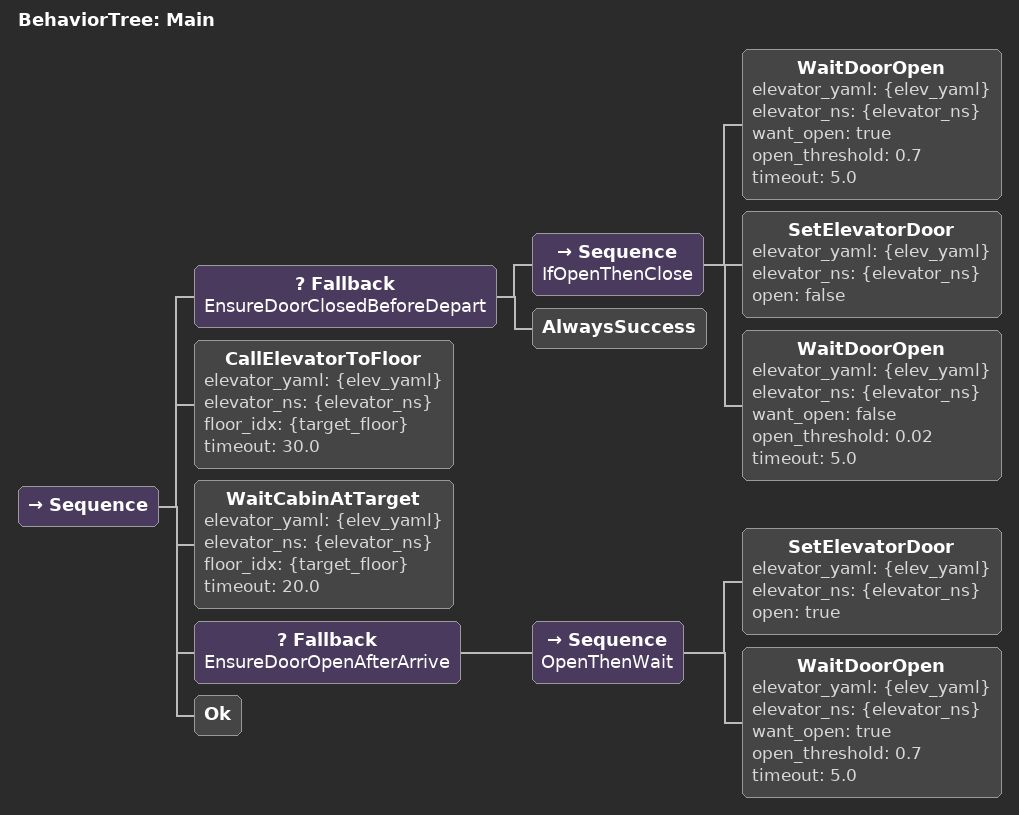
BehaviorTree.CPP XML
<root main_tree_to_execute="Main">
  <BehaviorTree ID="Main">
    <Sequence>

      <!-- (A) 출발 전: 문이 열려 있으면 닫고, 닫힘 확인. 닫혀 있으면 통과 -->
      <Fallback name="EnsureDoorClosedBeforeDepart">
        <Sequence name="IfOpenThenClose">
          <!-- 문이 '열림' 상태인지 빠르게 점검 (열려 있으면 SUCCESS) -->
          <WaitDoorOpen
              elevator_yaml="{elev_yaml}"
              elevator_ns="{elevator_ns}"
              want_open="true"
              open_threshold="0.7"
              timeout="5.0"/>
          <!-- 열려 있으면 닫기 -->
          <SetElevatorDoor
              elevator_yaml="{elev_yaml}"
              elevator_ns="{elevator_ns}"
              open="false"/>
          <!-- 닫힘이 안정적으로 유지될 때까지 대기 -->
          <WaitDoorOpen
              elevator_yaml="{elev_yaml}"
              elevator_ns="{elevator_ns}"
              want_open="false"
              open_threshold="0.02"
              timeout="5.0"/>
        </Sequence>
        <!-- 애초에 문이 닫혀 있었다면 여기로 와서 바로 통과 -->
        <AlwaysSuccess/>
      </Fallback>

      <!-- (B) 목표층으로 엘리베이터 호출 -->
      <CallElevatorToFloor
          elevator_yaml="{elev_yaml}"
          elevator_ns="{elevator_ns}"
          floor_idx="{target_floor}"
          timeout="30.0"/>

      <!-- (C) 엘리베이터가 목표층에 안정적으로 도착할 때까지 대기 -->
      <WaitCabinAtTarget
          elevator_yaml="{elev_yaml}"
          elevator_ns="{elevator_ns}"
          floor_idx="{target_floor}"
          timeout="20.0"/>

      <!-- (D) 도착 후: 이미 열려 있으면 통과, 닫혀 있으면 열고 열림 확인 -->
      <Fallback name="EnsureDoorOpenAfterArrive">
        <!-- 빠른 확인: 이미 열려 있으면 SUCCESS -->
        <!-- 닫혀 있으면: 열기 명령 → 열림 안정 확인 -->
        <Sequence name="OpenThenWait">
          <SetElevatorDoor
              elevator_yaml="{elev_yaml}"
              elevator_ns="{elevator_ns}"
              open="true"/>
          <WaitDoorOpen
              elevator_yaml="{elev_yaml}"
              elevator_ns="{elevator_ns}"
              want_open="true"
              open_threshold="0.7"
              timeout="5.0"/>
        </Sequence>
      </Fallback>

      <Ok/>
    </Sequence>
  </BehaviorTree>
</root>
